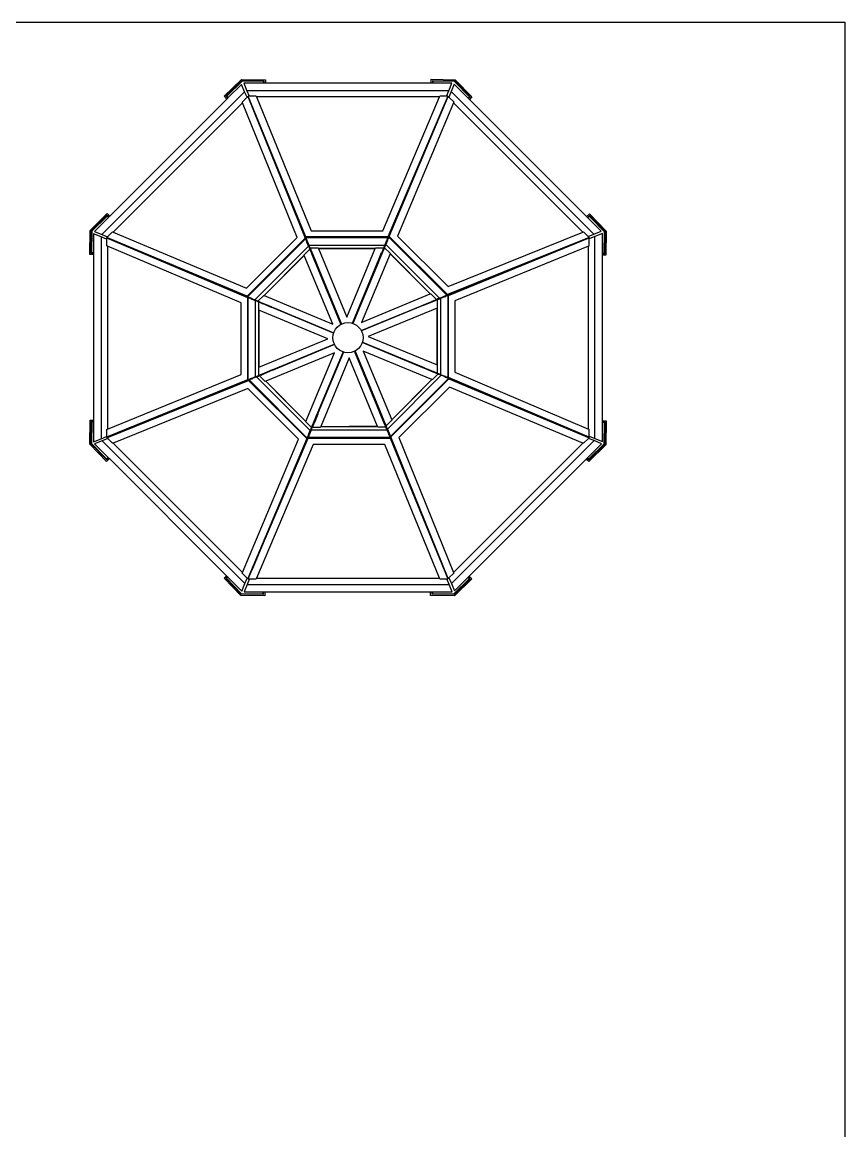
# Model space of a CAD drawing. Header units: metres. Extents: x 12.9 to 55.3, y 2.1 to 27.6.
# Drawn here: x 45.56 to 55.25, y 14.54 to 27.6 of the extents above; entities that cross this region are included whole.
import ezdxf

# ---------------------------------------------------------------- set-up
doc = ezdxf.new("R2010")
doc.units = ezdxf.units.M
doc.header["$MEASUREMENT"] = 0

msp = doc.modelspace()

# ---------------------------------------------------------------- linework, layer by layer
for p, q in [((47.941, 26.726), (48.145, 26.924)), ((47.962, 26.726), (48.151, 26.91)), ((48.145, 26.924), (48.428, 26.92)), ((48.151, 26.91), (48.414, 26.906)), ((48.428, 26.92), (48.428, 26.879)), ((50.379, 26.879), (50.38, 26.925)), ((50.38, 26.925), (50.663, 26.921)), ((50.394, 26.91), (50.394, 26.879)), ((50.394, 26.91), (50.657, 26.907)), ((50.663, 26.921), (50.861, 26.718)), ((48.183, 26.779), (46.501, 25.097)), ((48.154, 26.902), (47.972, 26.726)), ((48.147, 26.866), (47.989, 26.709)), ((48.183, 26.779), (48.147, 26.866)), ((48.406, 26.899), (48.154, 26.902)), ((48.173, 26.879), (48.209, 26.791)), ((48.406, 26.879), (48.173, 26.879)), ((48.211, 26.713), (48.183, 26.779)), ((48.209, 26.791), (48.236, 26.725)), ((50.588, 26.791), (48.209, 26.791)), ((48.406, 26.879), (48.406, 26.899)), ((48.413, 26.879), (48.406, 26.879)), ((48.413, 26.879), (48.414, 26.906)), ((48.428, 26.879), (48.413, 26.879)), ((50.379, 26.879), (48.428, 26.879)), ((50.394, 26.879), (50.379, 26.879)), ((50.401, 26.879), (50.394, 26.879)), ((50.401, 26.903), (50.401, 26.879)), ((50.654, 26.899), (50.401, 26.903)), ((50.624, 26.879), (50.401, 26.879)), ((50.561, 26.725), (50.588, 26.791)), ((50.615, 26.782), (50.587, 26.716)), ((50.588, 26.791), (50.624, 26.879)), ((50.651, 26.869), (50.615, 26.782)), ((52.297, 25.1), (50.615, 26.782)), ((50.816, 26.704), (50.651, 26.869)), ((50.83, 26.718), (50.654, 26.899)), ((50.657, 26.907), (50.841, 26.718)), ((47.974, 26.693), (46.594, 25.313)), ((48.158, 26.649), (46.633, 25.124)), ((47.974, 26.693), (47.941, 26.726)), ((47.962, 26.726), (47.984, 26.704)), ((47.972, 26.726), (47.989, 26.709)), ((47.984, 26.704), (47.974, 26.693)), ((47.989, 26.709), (47.984, 26.704)), ((48.211, 26.713), (48.155, 26.657)), ((48.158, 26.649), (48.155, 26.657)), ((48.8, 25.061), (48.158, 26.649)), ((48.22, 26.723), (48.211, 26.713)), ((48.226, 26.717), (48.22, 26.723)), ((48.22, 26.723), (48.895, 25.053)), ((48.903, 25.068), (48.226, 26.725)), ((48.226, 26.717), (48.226, 26.725)), ((48.236, 26.725), (48.226, 26.725)), ((48.241, 26.682), (48.226, 26.717)), ((48.226, 26.717), (48.241, 26.682)), ((48.319, 26.725), (48.236, 26.725)), ((48.241, 26.682), (48.241, 26.682)), ((48.241, 26.682), (48.243, 26.674)), ((48.244, 26.675), (48.241, 26.682)), ((48.243, 26.674), (48.244, 26.675)), ((48.243, 26.674), (48.249, 26.66)), ((48.25, 26.66), (48.244, 26.675)), ((48.25, 26.66), (48.249, 26.66)), ((48.249, 26.66), (48.268, 26.613)), ((48.269, 26.613), (48.25, 26.66)), ((48.319, 26.725), (48.322, 26.717)), ((50.478, 26.717), (48.322, 26.717)), ((48.322, 26.717), (48.966, 25.141)), ((49.809, 25.141), (50.478, 26.717)), ((50.575, 26.725), (49.871, 25.068)), ((49.887, 25.072), (50.58, 26.723)), ((50.642, 26.65), (49.983, 25.079)), ((50.478, 26.717), (50.482, 26.725)), ((50.561, 26.725), (50.482, 26.725)), ((50.55, 26.66), (50.531, 26.614)), ((50.531, 26.613), (50.551, 26.66)), ((50.557, 26.675), (50.55, 26.66)), ((50.551, 26.66), (50.55, 26.66)), ((50.551, 26.66), (50.557, 26.675)), ((50.56, 26.682), (50.557, 26.675)), ((50.557, 26.675), (50.56, 26.682)), ((50.557, 26.675), (50.557, 26.675)), ((50.575, 26.717), (50.56, 26.682)), ((50.56, 26.682), (50.575, 26.717)), ((50.56, 26.682), (50.56, 26.682)), ((50.575, 26.725), (50.561, 26.725)), ((50.575, 26.717), (50.575, 26.725)), ((50.575, 26.717), (50.58, 26.723)), ((50.587, 26.716), (50.58, 26.723)), ((50.646, 26.658), (50.587, 26.716)), ((50.646, 26.658), (50.642, 26.65)), ((52.167, 25.125), (50.642, 26.65)), ((50.816, 26.704), (50.83, 26.718)), ((50.821, 26.699), (50.816, 26.704)), ((50.821, 26.699), (50.841, 26.718)), ((50.831, 26.689), (50.821, 26.699)), ((50.861, 26.718), (50.831, 26.689)), ((52.211, 25.309), (50.831, 26.689)), ((48.269, 26.613), (48.268, 26.613)), ((48.268, 26.613), (48.318, 26.491)), ((48.318, 26.492), (48.269, 26.613)), ((50.531, 26.614), (50.479, 26.493)), ((50.48, 26.492), (50.531, 26.613)), ((50.531, 26.613), (50.531, 26.614)), ((48.318, 26.491), (48.318, 26.492)), ((48.321, 26.485), (48.318, 26.492)), ((48.318, 26.491), (48.32, 26.484)), ((48.321, 26.485), (48.32, 26.484)), ((48.32, 26.484), (48.326, 26.471)), ((48.327, 26.471), (48.321, 26.485)), ((48.327, 26.471), (48.326, 26.471)), ((48.326, 26.471), (48.901, 25.047)), ((48.903, 25.06), (48.327, 26.471)), ((50.471, 26.473), (49.871, 25.06)), ((49.881, 25.066), (50.472, 26.472)), ((50.476, 26.486), (50.471, 26.473)), ((50.472, 26.472), (50.471, 26.473)), ((50.472, 26.472), (50.477, 26.486)), ((50.479, 26.493), (50.476, 26.486)), ((50.477, 26.486), (50.476, 26.486)), ((50.477, 26.486), (50.48, 26.492)), ((50.479, 26.493), (50.48, 26.492)), ((46.362, 25.145), (46.565, 25.343)), ((46.565, 25.343), (46.594, 25.313)), ((52.211, 25.309), (52.244, 25.341)), ((52.244, 25.341), (52.442, 25.138)), ((46.376, 25.139), (46.565, 25.323)), ((46.565, 25.312), (46.383, 25.136)), ((46.579, 25.298), (46.413, 25.133)), ((46.584, 25.303), (46.565, 25.323)), ((46.579, 25.298), (46.565, 25.312)), ((46.584, 25.303), (46.579, 25.298)), ((46.594, 25.313), (46.584, 25.303)), ((52.222, 25.299), (52.211, 25.309)), ((52.244, 25.321), (52.222, 25.299)), ((52.227, 25.294), (52.222, 25.299)), ((52.244, 25.31), (52.227, 25.294)), ((52.384, 25.136), (52.227, 25.294)), ((52.244, 25.321), (52.428, 25.132)), ((52.42, 25.129), (52.244, 25.31)), ((46.358, 24.862), (46.362, 25.145)), ((46.372, 24.876), (46.376, 25.139)), ((46.383, 25.136), (46.38, 24.883)), ((46.492, 25.07), (46.404, 25.106)), ((46.404, 25.106), (46.404, 24.883)), ((46.413, 25.133), (46.501, 25.097)), ((46.501, 25.097), (46.567, 25.069)), ((46.625, 25.128), (46.567, 25.069)), ((46.625, 25.128), (46.633, 25.124)), ((46.633, 25.124), (48.204, 24.465)), ((48.966, 25.141), (49.809, 25.141)), ((49.983, 25.079), (50.579, 24.483)), ((50.579, 24.483), (52.167, 25.125)), ((52.167, 25.125), (52.175, 25.128)), ((52.231, 25.072), (52.175, 25.128)), ((52.231, 25.072), (52.297, 25.1)), ((52.297, 25.1), (52.384, 25.136)), ((52.397, 25.11), (52.309, 25.074)), ((52.397, 24.877), (52.397, 25.11)), ((52.417, 24.877), (52.42, 25.129)), ((52.428, 25.132), (52.424, 24.869)), ((52.442, 25.138), (52.438, 24.854)), ((46.492, 25.07), (46.492, 22.691)), ((46.557, 25.043), (46.492, 25.07)), ((46.557, 25.057), (48.215, 24.353)), ((46.566, 25.057), (46.557, 25.057)), ((46.557, 25.057), (46.557, 25.043)), ((46.557, 25.043), (46.557, 24.964)), ((46.566, 24.96), (46.557, 24.964)), ((46.567, 25.069), (46.56, 25.062)), ((46.566, 25.057), (46.56, 25.062)), ((48.211, 24.369), (46.56, 25.062)), ((46.601, 25.042), (46.566, 25.057)), ((46.566, 25.057), (46.601, 25.042)), ((46.566, 24.96), (46.566, 22.804)), ((48.142, 24.291), (46.566, 24.96)), ((46.601, 25.042), (46.601, 25.042)), ((46.601, 25.042), (46.608, 25.039)), ((46.608, 25.039), (46.601, 25.042)), ((46.608, 25.039), (46.608, 25.039)), ((46.623, 25.033), (46.608, 25.039)), ((46.608, 25.039), (46.623, 25.032)), ((46.623, 25.033), (46.623, 25.032)), ((46.67, 25.013), (46.623, 25.033)), ((46.623, 25.032), (46.669, 25.013)), ((46.67, 25.013), (46.669, 25.013)), ((46.669, 25.013), (46.79, 24.961)), ((46.79, 24.962), (46.67, 25.013)), ((46.79, 24.961), (46.79, 24.962)), ((46.797, 24.959), (46.79, 24.962)), ((46.79, 24.961), (46.797, 24.958)), ((46.797, 24.959), (46.797, 24.958)), ((46.811, 24.954), (46.797, 24.959)), ((46.797, 24.958), (46.81, 24.953)), ((46.811, 24.954), (46.81, 24.953)), ((46.81, 24.953), (48.223, 24.353)), ((48.217, 24.363), (46.811, 24.954)), ((48.204, 24.465), (48.8, 25.061)), ((48.895, 25.053), (48.211, 24.369)), ((48.217, 24.363), (48.901, 25.047)), ((48.304, 24.327), (48.937, 24.96)), ((48.901, 25.047), (48.895, 25.053)), ((48.906, 25.033), (48.901, 25.047)), ((49.871, 25.068), (48.903, 25.068)), ((48.903, 25.06), (48.903, 25.068)), ((48.903, 25.06), (48.913, 25.036)), ((48.903, 25.06), (49.871, 25.06)), ((48.913, 25.036), (48.906, 25.033)), ((48.912, 25.02), (48.906, 25.033)), ((48.912, 25.02), (48.919, 25.023)), ((48.913, 25.018), (48.912, 25.02)), ((48.919, 25.023), (48.913, 25.036)), ((48.921, 25.018), (48.913, 25.018)), ((48.913, 25.018), (48.916, 25.011)), ((48.917, 25.011), (48.916, 25.01)), ((48.916, 25.011), (48.917, 25.011)), ((48.916, 25.01), (48.916, 25.011)), ((48.917, 25.007), (48.916, 25.01)), ((48.917, 25.011), (48.924, 25.011)), ((48.924, 25.01), (48.917, 25.007)), ((48.937, 24.96), (48.917, 25.007)), ((48.919, 25.023), (48.921, 25.018)), ((48.921, 25.018), (48.924, 25.011)), ((48.924, 25.011), (48.924, 25.01)), ((48.924, 25.01), (48.94, 24.972)), ((48.937, 24.96), (48.943, 24.945)), ((48.94, 24.972), (49.834, 24.972)), ((48.951, 24.945), (48.94, 24.972)), ((49.818, 24.932), (49.825, 24.95)), ((49.828, 24.958), (49.825, 24.95)), ((49.831, 24.945), (49.825, 24.95)), ((49.828, 24.958), (49.834, 24.972)), ((49.834, 24.952), (49.828, 24.958)), ((49.834, 24.952), (49.831, 24.945)), ((49.834, 24.972), (49.854, 25.019)), ((49.834, 24.952), (49.845, 24.979)), ((49.861, 25.017), (49.845, 24.979)), ((49.845, 24.979), (50.478, 24.346)), ((49.854, 25.019), (49.855, 25.023)), ((49.861, 25.017), (49.854, 25.019)), ((49.856, 25.022), (49.855, 25.023)), ((49.855, 25.023), (49.856, 25.023)), ((49.859, 25.03), (49.856, 25.023)), ((49.856, 25.023), (49.856, 25.022)), ((49.856, 25.022), (49.861, 25.017)), ((49.859, 25.032), (49.865, 25.046)), ((49.859, 25.032), (49.866, 25.029)), ((49.859, 25.03), (49.859, 25.032)), ((49.864, 25.025), (49.859, 25.03)), ((49.864, 25.025), (49.861, 25.017)), ((49.861, 25.017), (49.861, 25.017)), ((49.866, 25.029), (49.864, 25.025)), ((49.865, 25.046), (49.871, 25.06)), ((49.872, 25.043), (49.865, 25.046)), ((49.866, 25.029), (49.872, 25.043)), ((49.871, 25.06), (49.871, 25.068)), ((49.881, 25.066), (49.872, 25.043)), ((49.881, 25.066), (49.887, 25.072)), ((49.881, 25.066), (50.565, 24.382)), ((50.571, 24.388), (49.887, 25.072)), ((51.989, 24.957), (50.565, 24.382)), ((52.241, 25.062), (50.571, 24.388)), ((50.578, 24.379), (51.989, 24.956)), ((50.586, 24.379), (52.243, 25.057)), ((52.235, 24.961), (50.659, 24.317)), ((52.002, 24.963), (51.989, 24.957)), ((51.989, 24.956), (52.003, 24.962)), ((51.989, 24.956), (51.989, 24.957)), ((52.009, 24.965), (52.002, 24.963)), ((52.003, 24.962), (52.002, 24.963)), ((52.003, 24.962), (52.01, 24.964)), ((52.131, 25.014), (52.009, 24.965)), ((52.009, 24.965), (52.01, 24.964)), ((52.01, 24.964), (52.131, 25.014)), ((52.131, 25.014), (52.178, 25.033)), ((52.178, 25.033), (52.131, 25.014)), ((52.131, 25.014), (52.131, 25.014)), ((52.178, 25.033), (52.193, 25.039)), ((52.192, 25.039), (52.178, 25.033)), ((52.178, 25.033), (52.178, 25.033)), ((52.2, 25.042), (52.192, 25.039)), ((52.192, 25.039), (52.193, 25.039)), ((52.193, 25.039), (52.2, 25.042)), ((52.235, 25.057), (52.2, 25.042)), ((52.2, 25.042), (52.235, 25.057)), ((52.2, 25.042), (52.2, 25.042)), ((52.241, 25.062), (52.231, 25.072)), ((52.235, 25.057), (52.241, 25.062)), ((52.235, 25.057), (52.243, 25.057)), ((52.243, 24.964), (52.235, 24.961)), ((52.235, 22.804), (52.235, 24.961)), ((52.309, 25.074), (52.243, 25.047)), ((52.243, 25.047), (52.243, 25.057)), ((52.243, 24.964), (52.243, 25.047)), ((52.309, 22.695), (52.309, 25.074)), ((46.404, 24.861), (46.358, 24.862)), ((46.372, 24.876), (46.404, 24.876)), ((46.38, 24.883), (46.404, 24.883)), ((46.404, 24.883), (46.404, 24.876)), ((46.404, 24.876), (46.404, 24.861)), ((46.404, 24.861), (46.404, 22.91)), ((48.886, 24.852), (48.412, 24.378)), ((48.886, 24.851), (48.649, 24.614)), ((48.95, 24.923), (48.883, 24.857)), ((48.886, 24.852), (48.883, 24.857)), ((48.886, 24.851), (48.886, 24.852)), ((49.221, 24.041), (48.886, 24.851)), ((48.943, 24.945), (48.951, 24.945)), ((48.943, 24.945), (48.946, 24.938)), ((48.954, 24.938), (48.946, 24.938)), ((48.953, 24.919), (48.946, 24.938)), ((48.953, 24.919), (48.95, 24.923)), ((48.951, 24.945), (48.954, 24.938)), ((48.956, 24.913), (48.953, 24.919)), ((48.954, 24.938), (48.956, 24.932)), ((48.956, 24.932), (48.957, 24.931)), ((48.956, 24.932), (48.957, 24.932)), ((48.956, 24.913), (48.963, 24.916)), ((48.958, 24.91), (48.956, 24.913)), ((49.05, 24.936), (48.957, 24.936)), ((48.957, 24.936), (48.959, 24.931)), ((48.957, 24.932), (48.957, 24.936)), ((48.957, 24.931), (48.957, 24.932)), ((48.957, 24.931), (48.963, 24.916)), ((48.958, 24.91), (48.964, 24.913)), ((48.959, 24.906), (48.958, 24.91)), ((48.966, 24.909), (48.959, 24.906)), ((48.973, 24.872), (48.959, 24.906)), ((48.963, 24.916), (48.964, 24.913)), ((48.964, 24.913), (48.966, 24.909)), ((48.966, 24.909), (49.024, 24.767)), ((48.979, 24.872), (48.973, 24.872)), ((48.974, 24.87), (48.973, 24.872)), ((48.974, 24.87), (48.979, 24.872)), ((49.015, 24.771), (48.974, 24.87)), ((49.02, 24.773), (48.979, 24.872)), ((49.05, 24.936), (49.052, 24.932)), ((49.052, 24.932), (49.387, 24.931)), ((49.052, 24.932), (49.052, 24.932)), ((49.052, 24.932), (49.053, 24.931)), ((49.052, 24.932), (49.722, 24.932)), ((49.387, 24.931), (49.053, 24.931)), ((49.053, 24.931), (49.386, 24.121)), ((49.386, 24.121), (49.722, 24.932)), ((49.722, 24.932), (49.387, 24.931)), ((49.896, 24.87), (49.559, 24.061)), ((49.722, 24.932), (49.724, 24.937)), ((49.722, 24.932), (49.722, 24.932)), ((49.818, 24.937), (49.724, 24.937)), ((49.756, 24.784), (49.797, 24.883)), ((49.819, 24.916), (49.76, 24.774)), ((49.761, 24.782), (49.802, 24.88)), ((49.797, 24.883), (49.798, 24.885)), ((49.797, 24.883), (49.802, 24.88)), ((49.812, 24.918), (49.798, 24.885)), ((49.802, 24.88), (49.798, 24.885)), ((49.812, 24.918), (49.814, 24.922)), ((49.819, 24.916), (49.812, 24.918)), ((49.814, 24.922), (49.815, 24.925)), ((49.814, 24.922), (49.82, 24.919)), ((49.815, 24.925), (49.818, 24.932)), ((49.815, 24.925), (49.822, 24.922)), ((49.818, 24.932), (49.818, 24.937)), ((49.82, 24.919), (49.819, 24.916)), ((49.822, 24.922), (49.82, 24.919)), ((49.828, 24.937), (49.822, 24.922)), ((49.831, 24.945), (49.828, 24.938)), ((49.828, 24.938), (49.828, 24.937)), ((49.828, 24.938), (49.829, 24.938)), ((49.828, 24.937), (49.829, 24.938)), ((49.832, 24.941), (49.829, 24.936)), ((49.829, 24.938), (49.832, 24.941)), ((49.898, 24.875), (49.832, 24.941)), ((49.898, 24.875), (49.896, 24.871)), ((49.896, 24.871), (50.133, 24.633)), ((49.896, 24.871), (49.896, 24.871)), ((49.896, 24.871), (49.896, 24.87)), ((49.896, 24.871), (50.37, 24.397)), ((50.133, 24.633), (49.896, 24.87)), ((52.397, 24.877), (52.417, 24.877)), ((52.397, 24.87), (52.397, 24.877)), ((52.397, 24.87), (52.424, 24.869)), ((52.397, 24.855), (52.397, 24.87)), ((52.438, 24.854), (52.397, 24.855)), ((52.397, 22.904), (52.397, 24.855)), ((49.015, 24.771), (49.02, 24.773)), ((49.018, 24.765), (49.015, 24.771)), ((49.024, 24.767), (49.018, 24.765)), ((49.022, 24.755), (49.018, 24.765)), ((49.028, 24.757), (49.022, 24.755)), ((49.318, 24.039), (49.022, 24.755)), ((49.024, 24.767), (49.028, 24.757)), ((49.028, 24.757), (49.323, 24.041)), ((49.453, 24.051), (49.749, 24.767)), ((49.756, 24.764), (49.458, 24.049)), ((49.749, 24.767), (49.754, 24.777)), ((49.756, 24.764), (49.749, 24.767)), ((49.754, 24.777), (49.756, 24.784)), ((49.76, 24.774), (49.754, 24.777)), ((49.756, 24.784), (49.761, 24.782)), ((49.76, 24.774), (49.756, 24.764)), ((48.412, 24.378), (48.649, 24.614)), ((48.649, 24.614), (48.413, 24.378)), ((50.369, 24.397), (50.133, 24.633)), ((48.217, 24.363), (48.211, 24.369)), ((48.223, 24.353), (48.215, 24.353)), ((48.215, 24.353), (48.215, 23.385)), ((48.217, 24.363), (48.24, 24.354)), ((48.237, 24.347), (48.223, 24.353)), ((48.223, 23.385), (48.223, 24.353)), ((48.24, 24.354), (48.237, 24.347)), ((48.251, 24.341), (48.237, 24.347)), ((48.253, 24.348), (48.24, 24.354)), ((48.251, 24.341), (48.253, 24.348)), ((48.252, 24.341), (48.251, 24.341)), ((48.258, 24.346), (48.252, 24.341)), ((48.252, 24.341), (48.26, 24.338)), ((48.253, 24.348), (48.258, 24.346)), ((48.258, 24.346), (48.265, 24.343)), ((48.261, 24.338), (48.26, 24.337)), ((48.26, 24.338), (48.261, 24.338)), ((48.26, 24.337), (48.26, 24.338)), ((48.263, 24.336), (48.26, 24.337)), ((48.261, 24.338), (48.265, 24.343)), ((48.266, 24.343), (48.263, 24.336)), ((48.311, 24.316), (48.263, 24.336)), ((48.265, 24.343), (48.266, 24.343)), ((48.266, 24.343), (48.304, 24.327)), ((48.331, 24.316), (48.304, 24.327)), ((48.311, 23.422), (48.311, 24.316)), ((48.325, 24.31), (48.311, 24.316)), ((48.325, 24.31), (48.331, 24.316)), ((48.325, 24.31), (48.333, 24.307)), ((48.331, 24.316), (48.338, 24.313)), ((48.338, 24.313), (48.333, 24.307)), ((48.351, 24.3), (48.333, 24.307)), ((48.338, 24.313), (48.344, 24.31)), ((48.408, 24.38), (48.342, 24.314)), ((48.342, 24.314), (48.347, 24.311)), ((48.345, 24.311), (48.342, 24.314)), ((48.344, 24.31), (48.345, 24.311)), ((48.344, 24.31), (48.346, 24.31)), ((48.346, 24.31), (48.345, 24.311)), ((48.346, 24.31), (48.361, 24.304)), ((48.346, 24.3), (48.346, 24.206)), ((48.351, 24.3), (48.346, 24.3)), ((48.358, 24.297), (48.351, 24.3)), ((48.358, 24.297), (48.361, 24.304)), ((48.361, 24.296), (48.358, 24.297)), ((48.361, 24.304), (48.363, 24.302)), ((48.361, 24.296), (48.363, 24.302)), ((48.364, 24.294), (48.361, 24.296)), ((48.363, 24.302), (48.367, 24.301)), ((48.367, 24.301), (48.364, 24.294)), ((48.367, 24.301), (48.509, 24.242)), ((48.408, 24.38), (48.412, 24.378)), ((48.412, 24.378), (48.412, 24.378)), ((48.412, 24.378), (48.413, 24.378)), ((48.413, 24.378), (49.221, 24.041)), ((49.568, 24.065), (50.369, 24.397)), ((50.427, 24.317), (50.285, 24.259)), ((50.289, 24.268), (50.388, 24.309)), ((50.292, 24.263), (50.39, 24.304)), ((50.369, 24.397), (50.37, 24.397)), ((50.37, 24.397), (50.375, 24.399)), ((50.441, 24.333), (50.375, 24.399)), ((50.388, 24.309), (50.39, 24.31)), ((50.388, 24.309), (50.39, 24.304)), ((50.39, 24.31), (50.424, 24.324)), ((50.39, 24.304), (50.39, 24.31)), ((50.424, 24.324), (50.428, 24.325)), ((50.427, 24.317), (50.424, 24.324)), ((50.431, 24.319), (50.427, 24.317)), ((50.428, 24.325), (50.431, 24.327)), ((50.428, 24.325), (50.431, 24.319)), ((50.431, 24.327), (50.437, 24.329)), ((50.431, 24.327), (50.434, 24.32)), ((50.434, 24.32), (50.431, 24.319)), ((50.449, 24.326), (50.434, 24.32)), ((50.437, 24.329), (50.456, 24.337)), ((50.437, 24.329), (50.441, 24.333)), ((50.45, 24.326), (50.449, 24.326)), ((50.449, 24.326), (50.45, 24.326)), ((50.456, 24.329), (50.45, 24.326)), ((50.45, 24.326), (50.45, 24.326)), ((50.45, 24.326), (50.454, 24.326)), ((50.454, 24.232), (50.454, 24.326)), ((50.463, 24.34), (50.456, 24.337)), ((50.456, 24.329), (50.456, 24.337)), ((50.463, 24.332), (50.456, 24.329)), ((50.463, 24.34), (50.478, 24.346)), ((50.463, 24.332), (50.49, 24.343)), ((50.463, 24.332), (50.463, 24.34)), ((50.478, 24.346), (50.525, 24.366)), ((50.528, 24.359), (50.49, 24.343)), ((50.49, 24.343), (50.49, 23.448)), ((50.525, 24.366), (50.528, 24.367)), ((50.525, 24.366), (50.528, 24.359)), ((50.529, 24.366), (50.528, 24.367)), ((50.528, 24.367), (50.529, 24.367)), ((50.529, 24.359), (50.528, 24.359)), ((50.536, 24.37), (50.529, 24.367)), ((50.529, 24.367), (50.529, 24.366)), ((50.529, 24.366), (50.529, 24.359)), ((50.536, 24.362), (50.529, 24.359)), ((50.536, 24.37), (50.538, 24.371)), ((50.536, 24.362), (50.536, 24.37)), ((50.541, 24.364), (50.536, 24.362)), ((50.538, 24.371), (50.551, 24.377)), ((50.538, 24.371), (50.541, 24.364)), ((50.541, 24.364), (50.554, 24.37)), ((50.551, 24.377), (50.565, 24.382)), ((50.554, 24.37), (50.551, 24.377)), ((50.578, 24.379), (50.554, 24.37)), ((50.565, 24.382), (50.571, 24.388)), ((50.578, 24.379), (50.586, 24.379)), ((50.578, 24.379), (50.578, 23.412)), ((50.586, 23.412), (50.586, 24.379)), ((50.659, 24.317), (50.659, 23.474)), ((48.142, 23.448), (48.142, 24.291)), ((48.351, 24.204), (48.346, 24.206)), ((48.351, 24.204), (48.352, 23.869)), ((49.162, 23.868), (48.351, 24.204)), ((48.351, 24.204), (48.351, 24.204)), ((48.351, 23.534), (48.351, 24.204)), ((48.364, 24.294), (48.398, 24.28)), ((48.402, 24.284), (48.398, 24.28)), ((48.4, 24.279), (48.398, 24.28)), ((48.4, 24.279), (48.402, 24.284)), ((48.499, 24.238), (48.4, 24.279)), ((48.501, 24.243), (48.402, 24.284)), ((48.499, 24.238), (48.501, 24.243)), ((48.506, 24.236), (48.499, 24.238)), ((48.509, 24.242), (48.506, 24.236)), ((48.516, 24.231), (48.506, 24.236)), ((48.509, 24.242), (48.519, 24.238)), ((48.519, 24.238), (48.516, 24.231)), ((49.23, 23.936), (48.516, 24.231)), ((48.519, 24.238), (49.232, 23.94)), ((49.557, 23.965), (50.273, 24.261)), ((50.275, 24.255), (49.56, 23.96)), ((50.449, 24.23), (49.639, 23.897)), ((50.273, 24.261), (50.283, 24.265)), ((50.275, 24.255), (50.273, 24.261)), ((50.285, 24.259), (50.275, 24.255)), ((50.283, 24.265), (50.289, 24.268)), ((50.285, 24.259), (50.283, 24.265)), ((50.289, 24.268), (50.292, 24.263)), ((50.45, 24.231), (50.449, 23.896)), ((50.45, 24.231), (50.449, 24.23)), ((50.449, 23.896), (50.449, 24.23)), ((50.454, 24.232), (50.45, 24.231)), ((50.45, 24.231), (50.45, 24.231)), ((50.45, 24.231), (50.45, 23.561)), ((49.559, 24.061), (49.568, 24.065)), ((48.351, 23.534), (48.352, 23.869)), ((48.352, 23.869), (48.352, 23.535)), ((48.352, 23.535), (49.162, 23.868)), ((48.526, 23.51), (49.239, 23.804)), ((49.241, 23.799), (48.528, 23.504)), ((50.282, 23.527), (49.569, 23.824)), ((49.571, 23.829), (50.285, 23.533)), ((49.639, 23.897), (50.45, 23.561)), ((50.45, 23.561), (50.449, 23.896)), ((49.242, 23.703), (48.431, 23.368)), ((48.905, 22.895), (49.242, 23.703)), ((49.045, 23.001), (49.342, 23.712)), ((49.347, 23.71), (49.051, 22.998)), ((49.415, 23.644), (49.079, 22.833)), ((49.748, 22.834), (49.415, 23.644)), ((49.773, 23.008), (49.479, 23.721)), ((49.484, 23.723), (49.779, 23.01)), ((49.579, 23.724), (49.915, 22.913)), ((50.388, 23.387), (49.579, 23.724)), ((48.347, 23.532), (48.351, 23.534)), ((48.347, 23.532), (48.347, 23.439)), ((48.351, 23.534), (48.352, 23.535)), ((48.351, 23.534), (48.351, 23.534)), ((50.282, 23.527), (50.285, 23.533)), ((50.292, 23.523), (50.282, 23.527)), ((50.285, 23.533), (50.295, 23.529)), ((50.292, 23.523), (50.295, 23.529)), ((50.434, 23.464), (50.292, 23.523)), ((50.295, 23.529), (50.302, 23.526)), ((50.302, 23.526), (50.3, 23.521)), ((50.3, 23.521), (50.399, 23.48)), ((50.302, 23.526), (50.401, 23.486)), ((50.45, 23.561), (50.45, 23.561)), ((50.45, 23.561), (50.455, 23.559)), ((50.455, 23.465), (50.455, 23.559)), ((48.215, 23.385), (46.557, 22.708)), ((46.566, 22.804), (48.142, 23.448)), ((48.223, 23.385), (46.812, 22.809)), ((46.812, 22.808), (48.236, 23.383)), ((48.223, 23.385), (48.215, 23.385)), ((48.223, 23.385), (48.247, 23.395)), ((48.236, 23.383), (48.23, 23.377)), ((48.249, 23.388), (48.236, 23.383)), ((48.92, 22.699), (48.236, 23.383)), ((48.26, 23.401), (48.247, 23.395)), ((48.247, 23.395), (48.249, 23.388)), ((48.263, 23.394), (48.249, 23.388)), ((48.26, 23.401), (48.265, 23.403)), ((48.263, 23.394), (48.26, 23.401)), ((48.265, 23.395), (48.263, 23.394)), ((48.265, 23.403), (48.272, 23.406)), ((48.265, 23.403), (48.265, 23.395)), ((48.265, 23.395), (48.272, 23.398)), ((48.272, 23.399), (48.272, 23.406)), ((48.272, 23.406), (48.273, 23.406)), ((48.272, 23.399), (48.273, 23.398)), ((48.272, 23.398), (48.272, 23.399)), ((48.273, 23.398), (48.272, 23.398)), ((48.273, 23.406), (48.311, 23.422)), ((48.273, 23.406), (48.276, 23.399)), ((48.276, 23.399), (48.273, 23.398)), ((48.323, 23.419), (48.276, 23.399)), ((48.311, 23.422), (48.338, 23.433)), ((48.338, 23.425), (48.323, 23.419)), ((48.956, 22.786), (48.323, 23.419)), ((48.338, 23.433), (48.345, 23.436)), ((48.338, 23.425), (48.338, 23.433)), ((48.338, 23.425), (48.345, 23.428)), ((48.345, 23.436), (48.351, 23.438)), ((48.345, 23.436), (48.345, 23.428)), ((48.363, 23.435), (48.345, 23.428)), ((48.351, 23.439), (48.347, 23.439)), ((48.351, 23.438), (48.352, 23.439)), ((48.351, 23.438), (48.351, 23.439)), ((48.352, 23.439), (48.351, 23.439)), ((48.352, 23.439), (48.367, 23.445)), ((48.363, 23.435), (48.36, 23.432)), ((48.36, 23.432), (48.426, 23.365)), ((48.37, 23.438), (48.363, 23.435)), ((48.367, 23.445), (48.37, 23.446)), ((48.37, 23.438), (48.367, 23.445)), ((48.37, 23.446), (48.374, 23.448)), ((48.373, 23.44), (48.37, 23.446)), ((48.373, 23.44), (48.37, 23.438)), ((48.377, 23.441), (48.373, 23.44)), ((48.374, 23.448), (48.516, 23.506)), ((48.377, 23.441), (48.374, 23.448)), ((48.377, 23.441), (48.41, 23.455)), ((48.509, 23.502), (48.41, 23.461)), ((48.413, 23.456), (48.41, 23.461)), ((48.41, 23.461), (48.41, 23.455)), ((48.413, 23.456), (48.41, 23.455)), ((48.511, 23.497), (48.413, 23.456)), ((48.511, 23.497), (48.509, 23.502)), ((48.518, 23.5), (48.511, 23.497)), ((48.516, 23.506), (48.526, 23.51)), ((48.516, 23.506), (48.518, 23.5)), ((48.528, 23.504), (48.518, 23.5)), ((48.526, 23.51), (48.528, 23.504)), ((50.497, 23.438), (49.864, 22.805)), ((50.584, 23.401), (49.9, 22.718)), ((49.906, 22.712), (50.59, 23.396)), ((50.389, 23.387), (49.915, 22.913)), ((50.389, 23.387), (50.151, 23.15)), ((50.151, 23.15), (50.388, 23.387)), ((50.389, 23.387), (50.388, 23.387)), ((50.393, 23.385), (50.389, 23.387)), ((50.389, 23.387), (50.389, 23.387)), ((50.393, 23.385), (50.459, 23.451)), ((50.401, 23.486), (50.399, 23.48)), ((50.399, 23.48), (50.403, 23.485)), ((50.401, 23.486), (50.403, 23.485)), ((50.403, 23.485), (50.436, 23.471)), ((50.436, 23.471), (50.434, 23.464)), ((50.437, 23.462), (50.434, 23.464)), ((50.436, 23.471), (50.44, 23.469)), ((50.44, 23.469), (50.437, 23.462)), ((50.44, 23.461), (50.437, 23.462)), ((50.44, 23.469), (50.443, 23.468)), ((50.44, 23.461), (50.443, 23.468)), ((50.455, 23.455), (50.44, 23.461)), ((50.443, 23.468), (50.45, 23.465)), ((50.45, 23.465), (50.455, 23.465)), ((50.45, 23.465), (50.468, 23.457)), ((50.456, 23.454), (50.455, 23.455)), ((50.455, 23.455), (50.456, 23.454)), ((50.456, 23.454), (50.456, 23.454)), ((50.463, 23.452), (50.456, 23.454)), ((50.456, 23.454), (50.459, 23.451)), ((50.463, 23.452), (50.468, 23.457)), ((50.47, 23.449), (50.463, 23.452)), ((50.476, 23.454), (50.468, 23.457)), ((50.476, 23.454), (50.47, 23.449)), ((50.497, 23.438), (50.47, 23.449)), ((50.476, 23.454), (50.49, 23.448)), ((50.49, 23.448), (50.537, 23.429)), ((50.535, 23.422), (50.497, 23.438)), ((50.537, 23.429), (50.535, 23.422)), ((50.54, 23.426), (50.535, 23.422)), ((50.535, 23.422), (50.535, 23.422)), ((50.543, 23.419), (50.535, 23.422)), ((50.537, 23.429), (50.541, 23.428)), ((50.54, 23.426), (50.541, 23.428)), ((50.541, 23.427), (50.54, 23.426)), ((50.541, 23.428), (50.541, 23.427)), ((50.548, 23.424), (50.541, 23.427)), ((50.543, 23.419), (50.548, 23.424)), ((50.547, 23.417), (50.543, 23.419)), ((50.55, 23.424), (50.547, 23.417)), ((50.547, 23.417), (50.561, 23.411)), ((50.548, 23.424), (50.55, 23.424)), ((50.55, 23.424), (50.564, 23.418)), ((50.561, 23.411), (50.564, 23.418)), ((50.584, 23.401), (50.561, 23.411)), ((50.564, 23.418), (50.578, 23.412)), ((50.578, 23.412), (50.586, 23.412)), ((51.991, 22.812), (50.578, 23.412)), ((50.584, 23.401), (50.59, 23.396)), ((50.584, 23.401), (51.99, 22.811)), ((52.243, 22.708), (50.586, 23.412)), ((50.59, 23.396), (52.241, 22.702)), ((50.659, 23.474), (52.235, 22.804)), ((46.56, 22.702), (48.23, 23.377)), ((48.222, 23.282), (46.634, 22.64)), ((48.818, 22.686), (48.222, 23.282)), ((48.23, 23.377), (48.914, 22.693)), ((48.431, 23.368), (48.426, 23.365)), ((48.431, 23.368), (48.431, 23.368)), ((48.668, 23.131), (48.431, 23.368)), ((48.905, 22.894), (48.431, 23.368)), ((50.597, 23.3), (50.001, 22.704)), ((52.168, 22.64), (50.597, 23.3)), ((48.905, 22.894), (48.668, 23.131)), ((48.668, 23.131), (48.905, 22.895)), ((49.915, 22.913), (50.151, 23.15)), ((48.982, 22.849), (49.041, 22.99)), ((49.041, 22.99), (49.045, 23.001)), ((49.041, 22.99), (49.047, 22.988)), ((49.045, 23.001), (49.051, 22.998)), ((49.051, 22.998), (49.047, 22.988)), ((49.773, 23.008), (49.779, 23.01)), ((49.777, 22.997), (49.773, 23.008)), ((49.777, 22.997), (49.783, 23)), ((49.835, 22.856), (49.777, 22.997)), ((49.779, 23.01), (49.783, 23)), ((49.786, 22.993), (49.781, 22.991)), ((49.822, 22.892), (49.781, 22.991)), ((49.783, 23), (49.786, 22.993)), ((49.786, 22.993), (49.827, 22.895)), ((46.359, 22.627), (46.363, 22.91)), ((46.363, 22.91), (46.404, 22.91)), ((46.373, 22.633), (46.377, 22.896)), ((46.404, 22.895), (46.377, 22.896)), ((46.384, 22.888), (46.381, 22.636)), ((46.404, 22.888), (46.384, 22.888)), ((46.404, 22.91), (46.404, 22.895)), ((46.404, 22.895), (46.404, 22.888)), ((46.404, 22.888), (46.404, 22.655)), ((48.903, 22.89), (48.905, 22.894)), ((48.903, 22.89), (48.969, 22.824)), ((48.905, 22.894), (48.905, 22.895)), ((48.905, 22.894), (48.905, 22.894)), ((49.003, 22.88), (48.989, 22.846)), ((48.998, 22.884), (49.039, 22.983)), ((48.998, 22.884), (49.003, 22.88)), ((49.004, 22.882), (48.998, 22.884)), ((49.004, 22.882), (49.003, 22.88)), ((49.044, 22.981), (49.004, 22.882)), ((49.044, 22.981), (49.039, 22.983)), ((49.047, 22.988), (49.044, 22.981)), ((49.827, 22.895), (49.822, 22.892)), ((49.822, 22.892), (49.828, 22.892)), ((49.827, 22.895), (49.828, 22.892)), ((49.828, 22.892), (49.842, 22.859)), ((49.835, 22.856), (49.842, 22.859)), ((49.842, 22.859), (49.843, 22.855)), ((49.851, 22.841), (49.917, 22.908)), ((49.915, 22.913), (49.917, 22.908)), ((49.915, 22.913), (49.915, 22.913)), ((52.397, 22.904), (52.443, 22.903)), ((52.397, 22.889), (52.397, 22.904)), ((52.428, 22.889), (52.397, 22.889)), ((52.397, 22.882), (52.397, 22.889)), ((52.421, 22.881), (52.397, 22.882)), ((52.397, 22.659), (52.397, 22.882)), ((52.417, 22.629), (52.421, 22.881)), ((52.428, 22.889), (52.425, 22.626)), ((52.443, 22.903), (52.439, 22.619)), ((46.557, 22.801), (46.566, 22.804)), ((46.557, 22.801), (46.557, 22.718)), ((46.623, 22.732), (46.608, 22.726)), ((46.608, 22.725), (46.623, 22.731)), ((46.67, 22.751), (46.623, 22.732)), ((46.623, 22.731), (46.67, 22.75)), ((46.623, 22.732), (46.623, 22.731)), ((46.791, 22.8), (46.67, 22.751)), ((46.67, 22.75), (46.792, 22.799)), ((46.67, 22.751), (46.67, 22.75)), ((46.798, 22.803), (46.791, 22.8)), ((46.792, 22.799), (46.791, 22.8)), ((46.792, 22.799), (46.798, 22.802)), ((46.812, 22.809), (46.798, 22.803)), ((46.798, 22.802), (46.812, 22.808)), ((46.798, 22.803), (46.798, 22.802)), ((46.812, 22.809), (46.812, 22.808)), ((48.935, 22.735), (48.929, 22.722)), ((48.935, 22.735), (48.937, 22.74)), ((48.942, 22.733), (48.935, 22.735)), ((48.942, 22.733), (48.936, 22.719)), ((48.937, 22.74), (48.94, 22.747)), ((48.937, 22.74), (48.942, 22.734)), ((48.94, 22.748), (48.956, 22.786)), ((48.94, 22.748), (48.947, 22.745)), ((48.94, 22.747), (48.94, 22.748)), ((48.944, 22.743), (48.94, 22.747)), ((48.942, 22.734), (48.945, 22.742)), ((48.942, 22.734), (48.942, 22.733)), ((48.944, 22.743), (48.946, 22.742)), ((48.945, 22.742), (48.944, 22.743)), ((48.946, 22.742), (48.945, 22.742)), ((48.947, 22.745), (48.946, 22.742)), ((48.966, 22.793), (48.947, 22.745)), ((48.967, 22.813), (48.956, 22.786)), ((48.972, 22.807), (48.966, 22.793)), ((49.861, 22.793), (48.966, 22.793)), ((48.967, 22.813), (48.97, 22.82)), ((48.972, 22.807), (48.967, 22.813)), ((48.972, 22.827), (48.969, 22.824)), ((48.97, 22.82), (48.972, 22.826)), ((48.97, 22.82), (48.976, 22.815)), ((48.972, 22.826), (48.973, 22.828)), ((48.973, 22.828), (48.972, 22.827)), ((48.972, 22.827), (48.972, 22.826)), ((48.972, 22.807), (48.976, 22.815)), ((48.973, 22.828), (48.979, 22.843)), ((48.983, 22.833), (48.976, 22.815)), ((48.979, 22.843), (48.98, 22.845)), ((48.979, 22.843), (48.986, 22.84)), ((48.98, 22.845), (48.982, 22.849)), ((48.987, 22.843), (48.98, 22.845)), ((48.982, 22.849), (48.989, 22.846)), ((48.986, 22.84), (48.983, 22.833)), ((48.983, 22.833), (48.983, 22.828)), ((48.983, 22.828), (49.077, 22.828)), ((48.987, 22.843), (48.986, 22.84)), ((48.989, 22.846), (48.987, 22.843)), ((49.079, 22.833), (49.077, 22.828)), ((49.079, 22.833), (49.414, 22.834)), ((49.079, 22.833), (49.079, 22.833)), ((49.079, 22.833), (49.749, 22.833)), ((49.749, 22.833), (49.414, 22.834)), ((49.414, 22.834), (49.748, 22.834)), ((49.749, 22.833), (49.748, 22.834)), ((49.75, 22.829), (49.749, 22.833)), ((49.749, 22.833), (49.749, 22.833)), ((49.75, 22.829), (49.844, 22.829)), ((49.837, 22.852), (49.835, 22.856)), ((49.843, 22.855), (49.837, 22.852)), ((49.838, 22.849), (49.837, 22.852)), ((49.845, 22.852), (49.838, 22.849)), ((49.844, 22.834), (49.838, 22.849)), ((49.843, 22.855), (49.845, 22.852)), ((49.845, 22.833), (49.844, 22.834)), ((49.844, 22.834), (49.844, 22.833)), ((49.844, 22.833), (49.845, 22.833)), ((49.844, 22.833), (49.844, 22.829)), ((49.845, 22.852), (49.847, 22.845)), ((49.847, 22.827), (49.845, 22.833)), ((49.847, 22.845), (49.851, 22.841)), ((49.847, 22.845), (49.855, 22.827)), ((49.847, 22.827), (49.855, 22.827)), ((49.85, 22.82), (49.847, 22.827)), ((49.858, 22.82), (49.85, 22.82)), ((49.861, 22.793), (49.85, 22.82)), ((49.858, 22.82), (49.855, 22.827)), ((49.864, 22.805), (49.858, 22.82)), ((49.877, 22.755), (49.861, 22.793)), ((49.864, 22.805), (49.884, 22.758)), ((49.884, 22.758), (49.877, 22.755)), ((49.877, 22.754), (49.877, 22.755)), ((49.884, 22.754), (49.877, 22.754)), ((49.88, 22.747), (49.877, 22.754)), ((49.88, 22.747), (49.888, 22.747)), ((49.882, 22.742), (49.88, 22.747)), ((49.889, 22.745), (49.882, 22.742)), ((49.882, 22.742), (49.888, 22.729)), ((49.884, 22.758), (49.885, 22.755)), ((49.884, 22.754), (49.885, 22.755)), ((49.885, 22.754), (49.884, 22.754)), ((49.885, 22.755), (49.885, 22.754)), ((49.888, 22.747), (49.885, 22.754)), ((49.888, 22.747), (49.889, 22.745)), ((49.888, 22.729), (49.895, 22.731)), ((49.897, 22.705), (49.888, 22.729)), ((49.889, 22.745), (49.895, 22.731)), ((49.895, 22.731), (49.9, 22.718)), ((51.99, 22.811), (51.991, 22.812)), ((51.99, 22.811), (52.004, 22.805)), ((52.004, 22.806), (51.991, 22.812)), ((52.004, 22.805), (52.004, 22.806)), ((52.011, 22.804), (52.004, 22.806)), ((52.004, 22.805), (52.01, 22.803)), ((52.011, 22.804), (52.01, 22.803)), ((52.01, 22.803), (52.131, 22.752)), ((52.132, 22.752), (52.011, 22.804)), ((52.131, 22.752), (52.132, 22.752)), ((52.131, 22.752), (52.178, 22.732)), ((52.178, 22.732), (52.132, 22.752)), ((52.178, 22.732), (52.178, 22.732)), ((52.178, 22.732), (52.193, 22.726)), ((52.193, 22.726), (52.178, 22.732)), ((52.235, 22.804), (52.243, 22.801)), ((52.243, 22.722), (52.243, 22.801)), ((46.556, 22.423), (46.359, 22.627)), ((46.557, 22.444), (46.373, 22.633)), ((46.381, 22.636), (46.557, 22.454)), ((46.404, 22.655), (46.492, 22.691)), ((46.504, 22.665), (46.416, 22.629)), ((46.416, 22.629), (46.574, 22.471)), ((46.492, 22.691), (46.557, 22.718)), ((46.57, 22.693), (46.504, 22.665)), ((46.504, 22.665), (48.186, 20.983)), ((46.557, 22.718), (46.557, 22.708)), ((46.566, 22.708), (46.557, 22.708)), ((46.566, 22.708), (46.56, 22.702)), ((46.56, 22.702), (46.57, 22.693)), ((46.601, 22.723), (46.566, 22.708)), ((46.566, 22.708), (46.601, 22.723)), ((46.57, 22.693), (46.625, 22.637)), ((46.608, 22.726), (46.601, 22.723)), ((46.601, 22.723), (46.608, 22.725)), ((46.601, 22.723), (46.601, 22.723)), ((46.608, 22.725), (46.608, 22.726)), ((46.634, 22.64), (46.625, 22.637)), ((46.634, 22.64), (48.159, 21.115)), ((48.159, 21.115), (48.818, 22.686)), ((48.914, 22.693), (48.22, 21.042)), ((48.226, 21.039), (48.93, 22.697)), ((48.992, 22.624), (48.322, 21.048)), ((48.92, 22.699), (48.329, 21.293)), ((48.33, 21.292), (48.93, 22.705)), ((48.92, 22.699), (48.914, 22.693)), ((48.92, 22.699), (48.929, 22.722)), ((48.929, 22.722), (48.936, 22.719)), ((48.936, 22.719), (48.93, 22.705)), ((48.93, 22.705), (48.93, 22.697)), ((49.897, 22.705), (48.93, 22.705)), ((48.93, 22.697), (49.897, 22.697)), ((49.835, 22.624), (48.992, 22.624)), ((50.479, 21.048), (49.835, 22.624)), ((49.897, 22.705), (49.897, 22.697)), ((49.897, 22.705), (50.474, 21.294)), ((49.897, 22.697), (50.575, 21.039)), ((49.9, 22.718), (49.906, 22.712)), ((50.475, 21.294), (49.9, 22.718)), ((50.58, 21.042), (49.906, 22.712)), ((50.001, 22.704), (50.643, 21.116)), ((50.618, 20.986), (52.3, 22.668)), ((50.643, 21.116), (52.168, 22.64)), ((52.176, 22.637), (52.168, 22.64)), ((52.176, 22.637), (52.234, 22.695)), ((52.193, 22.726), (52.193, 22.726)), ((52.193, 22.726), (52.2, 22.723)), ((52.2, 22.723), (52.193, 22.726)), ((52.2, 22.723), (52.2, 22.723)), ((52.2, 22.723), (52.235, 22.708)), ((52.235, 22.708), (52.2, 22.723)), ((52.222, 22.467), (52.387, 22.632)), ((52.234, 22.695), (52.241, 22.702)), ((52.3, 22.668), (52.234, 22.695)), ((52.235, 22.708), (52.241, 22.702)), ((52.235, 22.708), (52.243, 22.708)), ((52.236, 22.453), (52.417, 22.629)), ((52.425, 22.626), (52.236, 22.442)), ((52.439, 22.619), (52.236, 22.422)), ((52.243, 22.722), (52.309, 22.695)), ((52.243, 22.708), (52.243, 22.722)), ((52.387, 22.632), (52.3, 22.668)), ((52.309, 22.695), (52.397, 22.659)), ((46.557, 22.454), (46.574, 22.471)), ((46.574, 22.471), (46.579, 22.466)), ((52.217, 22.462), (52.222, 22.467)), ((52.222, 22.467), (52.236, 22.453)), ((46.59, 22.456), (46.556, 22.423)), ((46.557, 22.444), (46.579, 22.466)), ((46.579, 22.466), (46.59, 22.456)), ((46.59, 22.456), (47.969, 21.076)), ((50.827, 21.072), (52.207, 22.451)), ((52.207, 22.451), (52.217, 22.462)), ((52.236, 22.422), (52.207, 22.451)), ((52.217, 22.462), (52.236, 22.442)), ((48.329, 21.293), (48.323, 21.279)), ((48.324, 21.279), (48.33, 21.292)), ((48.329, 21.293), (48.33, 21.292)), ((50.474, 21.294), (50.475, 21.294)), ((50.474, 21.294), (50.48, 21.28)), ((50.481, 21.28), (50.475, 21.294)), ((48.27, 21.151), (48.322, 21.272)), ((48.321, 21.272), (48.27, 21.151)), ((48.323, 21.279), (48.321, 21.272)), ((48.322, 21.272), (48.321, 21.272)), ((48.322, 21.272), (48.324, 21.279)), ((48.323, 21.279), (48.324, 21.279)), ((50.48, 21.28), (50.481, 21.28)), ((50.48, 21.28), (50.482, 21.273)), ((50.483, 21.274), (50.481, 21.28)), ((50.483, 21.274), (50.482, 21.273)), ((50.482, 21.273), (50.532, 21.152)), ((50.532, 21.152), (50.483, 21.274)), ((47.94, 21.047), (47.969, 21.076)), ((48.137, 20.844), (47.94, 21.047)), ((47.98, 21.066), (47.96, 21.047)), ((48.144, 20.858), (47.96, 21.047)), ((47.969, 21.076), (47.98, 21.066)), ((47.985, 21.061), (47.971, 21.047)), ((47.971, 21.047), (48.147, 20.865)), ((47.98, 21.066), (47.985, 21.061)), ((47.985, 21.061), (48.15, 20.895)), ((48.155, 21.107), (48.159, 21.115)), ((48.155, 21.107), (48.213, 21.049)), ((48.186, 20.983), (48.213, 21.049)), ((48.213, 21.049), (48.22, 21.042)), ((48.24, 21.039), (48.213, 20.974)), ((48.226, 21.048), (48.22, 21.042)), ((48.241, 21.083), (48.226, 21.048)), ((48.226, 21.048), (48.241, 21.083)), ((48.226, 21.048), (48.226, 21.039)), ((48.226, 21.039), (48.24, 21.039)), ((48.24, 21.039), (48.319, 21.039)), ((48.244, 21.09), (48.241, 21.083)), ((48.241, 21.083), (48.244, 21.09)), ((48.241, 21.083), (48.241, 21.083)), ((48.244, 21.09), (48.25, 21.105)), ((48.25, 21.105), (48.244, 21.09)), ((48.244, 21.09), (48.244, 21.09)), ((48.25, 21.105), (48.27, 21.151)), ((48.27, 21.151), (48.25, 21.105)), ((48.25, 21.105), (48.25, 21.105)), ((48.27, 21.151), (48.27, 21.151)), ((48.322, 21.048), (48.319, 21.039)), ((48.322, 21.048), (50.479, 21.048)), ((50.482, 21.039), (50.479, 21.048)), ((50.482, 21.039), (50.565, 21.039)), ((50.532, 21.152), (50.532, 21.152)), ((50.551, 21.105), (50.532, 21.152)), ((50.532, 21.152), (50.551, 21.105)), ((50.551, 21.105), (50.551, 21.105)), ((50.557, 21.09), (50.551, 21.105)), ((50.551, 21.105), (50.557, 21.09)), ((50.557, 21.09), (50.557, 21.09)), ((50.557, 21.09), (50.56, 21.083)), ((50.56, 21.083), (50.557, 21.09)), ((50.56, 21.083), (50.56, 21.083)), ((50.56, 21.083), (50.575, 21.048)), ((50.575, 21.048), (50.56, 21.083)), ((50.592, 20.974), (50.565, 21.039)), ((50.565, 21.039), (50.575, 21.039)), ((50.575, 21.048), (50.575, 21.039)), ((50.575, 21.048), (50.58, 21.042)), ((50.58, 21.042), (50.59, 21.052)), ((50.59, 21.052), (50.646, 21.107)), ((50.59, 21.052), (50.618, 20.986)), ((50.643, 21.116), (50.646, 21.107)), ((50.647, 20.863), (50.828, 21.039)), ((50.839, 21.039), (50.65, 20.855)), ((50.654, 20.898), (50.812, 21.056)), ((50.859, 21.038), (50.656, 20.841)), ((50.812, 21.056), (50.817, 21.061)), ((50.828, 21.039), (50.812, 21.056)), ((50.817, 21.061), (50.827, 21.072)), ((50.839, 21.039), (50.817, 21.061)), ((50.827, 21.072), (50.859, 21.038)), ((48.15, 20.895), (48.186, 20.983)), ((48.213, 20.974), (48.177, 20.886)), ((48.213, 20.974), (50.592, 20.974)), ((50.628, 20.886), (50.592, 20.974)), ((50.618, 20.986), (50.654, 20.898)), ((48.421, 20.84), (48.137, 20.844)), ((48.407, 20.854), (48.144, 20.858)), ((48.147, 20.865), (48.399, 20.862)), ((48.177, 20.886), (48.4, 20.886)), ((48.399, 20.862), (48.4, 20.886)), ((48.4, 20.886), (48.407, 20.886)), ((48.407, 20.854), (48.407, 20.886)), ((48.407, 20.886), (48.422, 20.886)), ((48.422, 20.886), (48.421, 20.84)), ((48.422, 20.886), (50.373, 20.886)), ((50.372, 20.845), (50.373, 20.886)), ((50.656, 20.841), (50.372, 20.845)), ((50.373, 20.886), (50.388, 20.886)), ((50.388, 20.886), (50.387, 20.859)), ((50.65, 20.855), (50.387, 20.859)), ((50.388, 20.886), (50.395, 20.886)), ((50.395, 20.886), (50.395, 20.866)), ((50.395, 20.886), (50.628, 20.886)), ((50.395, 20.866), (50.647, 20.863))]:
    msp.add_line(p, q)
msp.add_lwpolyline([(12.877, 27.598), (55.253, 27.598), (55.253, 2.114), (12.877, 2.114)], close=True)
msp.add_circle((49.4, 23.881), 0.178)

doc.saveas('drawing.dxf')
